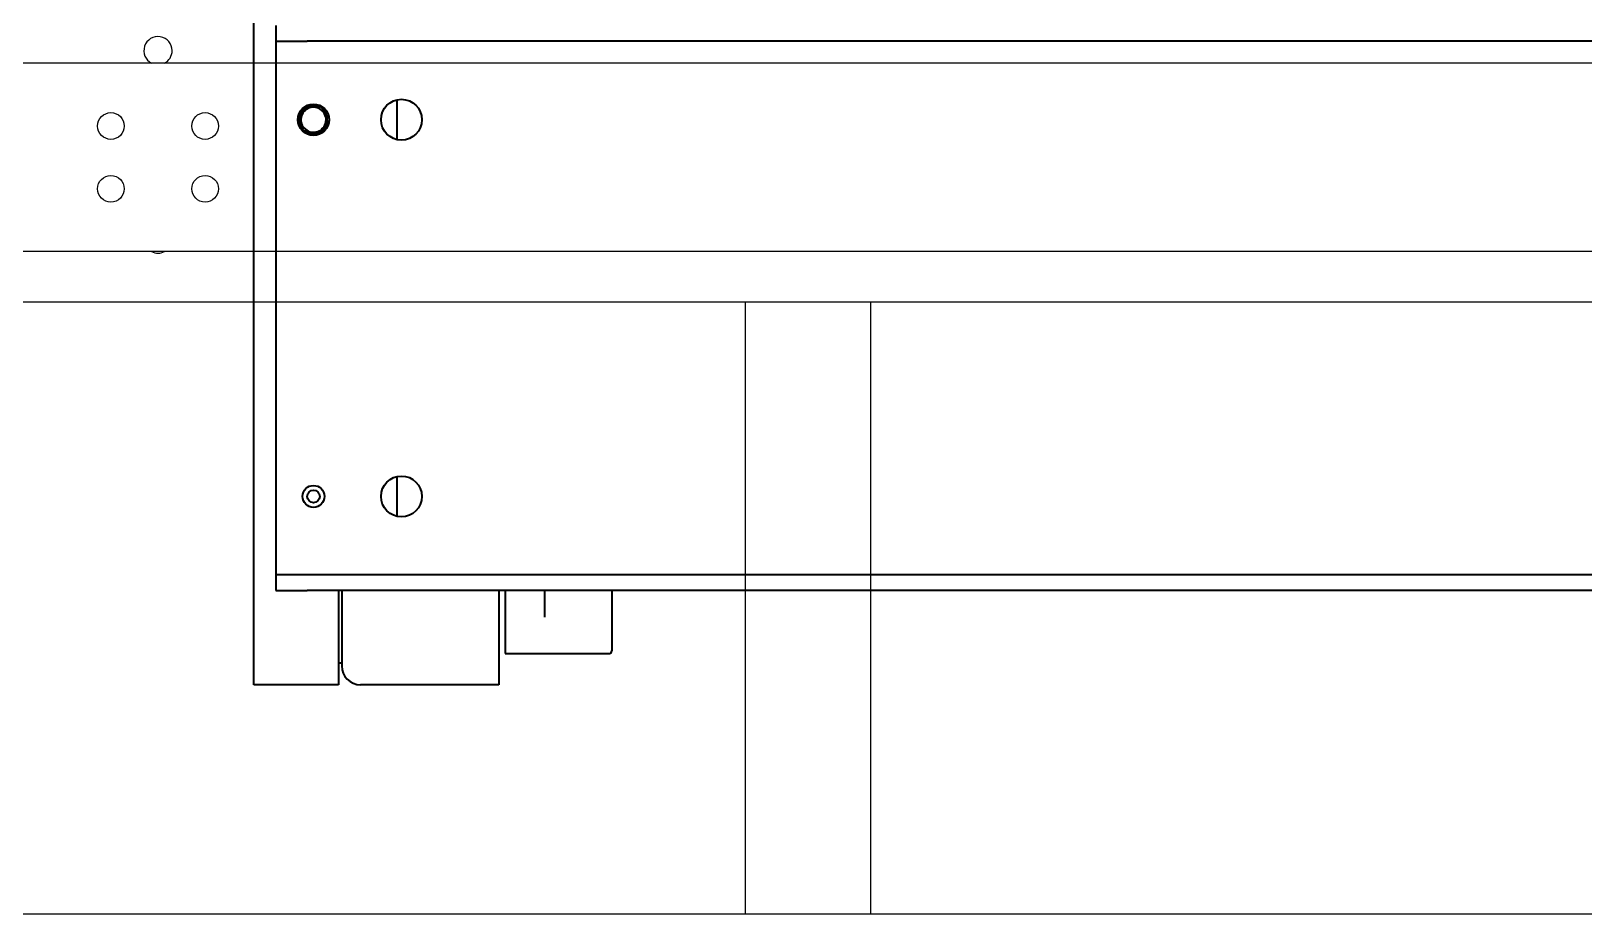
# Model space of a CAD drawing. Header units: millimetres. Extents: x 2509 to 128734, y 2492 to 91667.
# Drawn here: x 116020.2 to 116514.6, y 40378.9 to 40660.2 of the extents above; entities that cross this region are included whole.
import ezdxf

# ---------------------------------------------------------------- set-up
doc = ezdxf.new("R2010")
doc.units = ezdxf.units.MM
doc.layers.add('SR-提升机', color=7, linetype='Continuous')
doc.layers.add('SR-货物', color=7, linetype='Continuous', lineweight=35)
doc.layers.add('SR-输送线', color=7, linetype='Continuous', lineweight=35)

# ---------------------------------------------------------------- blocks, each defined once
blk = doc.blocks.new('提升平台内链条机-3')
at = {"color": 7, "linetype": 'Continuous', "lineweight": 35}
for p, q in [((116076.08, -29249.28), (116076.08, -28944.28)), ((116083.08, -29039.28), (116083.08, -29044.28)), ((116083.08, -29044.28), (116093.08, -29044.28)), ((116083.08, -29044.28), (116083.08, -29048.28)), ((117253.08, -29044.28), (116093.08, -29044.28)), ((116083.08, -29048.28), (116083.08, -29210.28)), ((116095.89, -29064.74), (116093.72, -29065.52)), ((116099.42, -29067.72), (116097.66, -29066.23)), ((116121.58, -29062.96), (116121.58, -29075.61)), ((116090.73, -29070.85), (116092.5, -29072.34)), ((116099.1, -29069.53), (116099.67, -29069.53)), ((116099.67, -29069.03), (116099.19, -29069.03)), ((116099.67, -29069.03), (116099.47, -29067.91)), ((116094.26, -29073.83), (116096.43, -29073.05)), ((116121.58, -29182.96), (116121.58, -29193.97)), ((116121.58, -29193.97), (116121.58, -29195.61)), ((116083.08, -29210.28), (116083.08, -29214.28)), ((116083.08, -29214.28), (116083.08, -29219.28)), ((116093.08, -29214.28), (116083.08, -29214.28)), ((117253.08, -29214.28), (116093.08, -29214.28)), ((116083.08, -29219.28), (116093.08, -29219.28)), ((117253.08, -29219.28), (116093.08, -29219.28)), ((116103.08, -29219.28), (116103.08, -29249.28)), ((116104.08, -29219.28), (116104.08, -29243.28)), ((116154.08, -29219.28), (116154.08, -29249.28)), ((116156.07, -29219.28), (116156.07, -29234.38)), ((116168.58, -29219.28), (116168.58, -29227.31)), ((116190.07, -29219.28), (116190.07, -29238.5)), ((116168.58, -29227.31), (116168.62, -29227.69)), ((116156.07, -29234.38), (116156.07, -29239.28)), ((116156.07, -29239.28), (116189.3, -29239.28)), ((116103.08, -29242.25), (116104.08, -29242.25)), ((116080.08, -29249.28), (116076.08, -29249.28)), ((116103.08, -29249.28), (116080.08, -29249.28)), ((116142.08, -29249.28), (116110.08, -29249.28)), ((116154.08, -29249.28), (116142.08, -29249.28))]:
    blk.add_line(p, q, dxfattribs=at)
for centre, radius in [((116095.08, -29069.28), 5), ((116123.08, -29069.28), 6.5), ((116123.08, -29189.28), 6.5), ((116095.08, -29189.28), 3.5), ((116095.08, -29189.28), 2)]:
    blk.add_circle(centre, radius, dxfattribs=at)
for centre, radius, start, end in [((116095.08, -29069.28), 4.6, 82.3677, 197.326), ((116095.08, -29069.28), 4, 109.8363, 169.8363), ((116095.08, -29069.28), 4, 49.8363, 109.8363), ((116095.08, -29069.28), 4.6, 21.5093, 77.8849), ((116095.08, -29069.28), 4, 349.8363, 49.8363), ((116095.08, -29069.28), 4.6, 202.0765, 258.5656), ((116095.08, -29069.28), 4, 169.8363, 229.8363), ((116095.08, -29069.28), 4, 289.8363, 349.8363), ((116095.08, -29069.28), 4.6, 321.2053, 356.8846), ((116095.08, -29069.28), 4, 229.8363, 289.8363), ((116095.08, -29069.28), 4.6, 261.9802, 317.6037), ((116189.3, -29238.5), 0.778, 270, 0), ((116110.08, -29243.28), 6, 180, 270)]:
    blk.add_arc(centre, radius, start, end, dxfattribs=at)
for points, knots in [([(116091.55, -29066.31), (116091.44, -29066.89), (116091.31, -29067.64), (116091.17, -29068.41), (116091.14, -29068.58)], [0, 0, 0, 0, 1.798907, 2.309407, 2.309407, 2.309407, 2.309407]), ([(116093.72, -29065.52), (116093.67, -29065.54), (116092.93, -29065.81), (116092.22, -29066.06), (116091.55, -29066.31)], [0, 0, 0, 0, 0.162077, 2.309381, 2.309381, 2.309381, 2.309381]), ([(116097.66, -29066.23), (116097.61, -29066.19), (116097.02, -29065.69), (116096.43, -29065.2), (116095.89, -29064.74)], [0, 0, 0, 0, 0.162072, 2.309432, 2.309432, 2.309432, 2.309432]), ([(116091.14, -29068.58), (116091.03, -29069.2), (116090.89, -29069.97), (116090.76, -29070.71), (116090.73, -29070.85)], [0, 0, 0, 0, 1.853919, 2.309386, 2.309386, 2.309386, 2.309386]), ([(116098.61, -29072.26), (116098.63, -29072.12), (116098.77, -29071.38), (116098.9, -29070.61), (116099.01, -29069.99)], [0, 0, 0, 0, 0.455487, 2.309407, 2.309407, 2.309407, 2.309407]), ([(116099.01, -29069.99), (116099.04, -29069.82), (116099.18, -29069.05), (116099.32, -29068.3), (116099.42, -29067.72)], [0, 0, 0, 0, 0.5105, 2.309407, 2.309407, 2.309407, 2.309407]), ([(116092.5, -29072.34), (116092.54, -29072.38), (116093.13, -29072.88), (116093.72, -29073.37), (116094.26, -29073.83)], [0, 0, 0, 0, 0.162162, 2.309432, 2.309432, 2.309432, 2.309432]), ([(116096.43, -29073.05), (116096.49, -29073.03), (116097.22, -29072.76), (116097.94, -29072.51), (116098.61, -29072.26)], [0, 0, 0, 0, 0.162072, 2.309376, 2.309376, 2.309376, 2.309376])]:
    blk.add_open_spline(points, degree=3, knots=knots, dxfattribs=at)
blk = doc.blocks.new('三代车提升机底框正视图')
at = {"layer": 'SR-提升机'}
for p, q in [((875, 326), (-875, 326)), ((875, 266), (-875, 266)), ((-856, 250), (724.75, 250)), ((-441, 55), (-441, 250)), ((-401, 55), (-401, 250)), ((-804, 55), (804, 55))]:
    blk.add_line(p, q, dxfattribs=at)
for centre in [(-643, 306), (-613, 306), (-643, 286), (-613, 286)]:
    blk.add_circle(centre, 4.25, dxfattribs=at)
for centre, start, end in [((-628, 330), 0, 242.734), ((-628, 330), 297.266, 0), ((-628, 270), 242.734, 297.266)]:
    blk.add_arc(centre, 4.5, start, end, dxfattribs=at)
at = {"layer": 'SR-输送线'}
blk.add_blockref('提升平台内链条机-3', (-116673.58, 29377.28), dxfattribs=at)

msp = doc.modelspace()

# ---------------------------------------------------------------- block references
at = {"layer": 'SR-货物'}
msp.add_blockref('三代车提升机底框正视图', (116688.649, 40323.947), dxfattribs=at)

doc.saveas('drawing.dxf')
